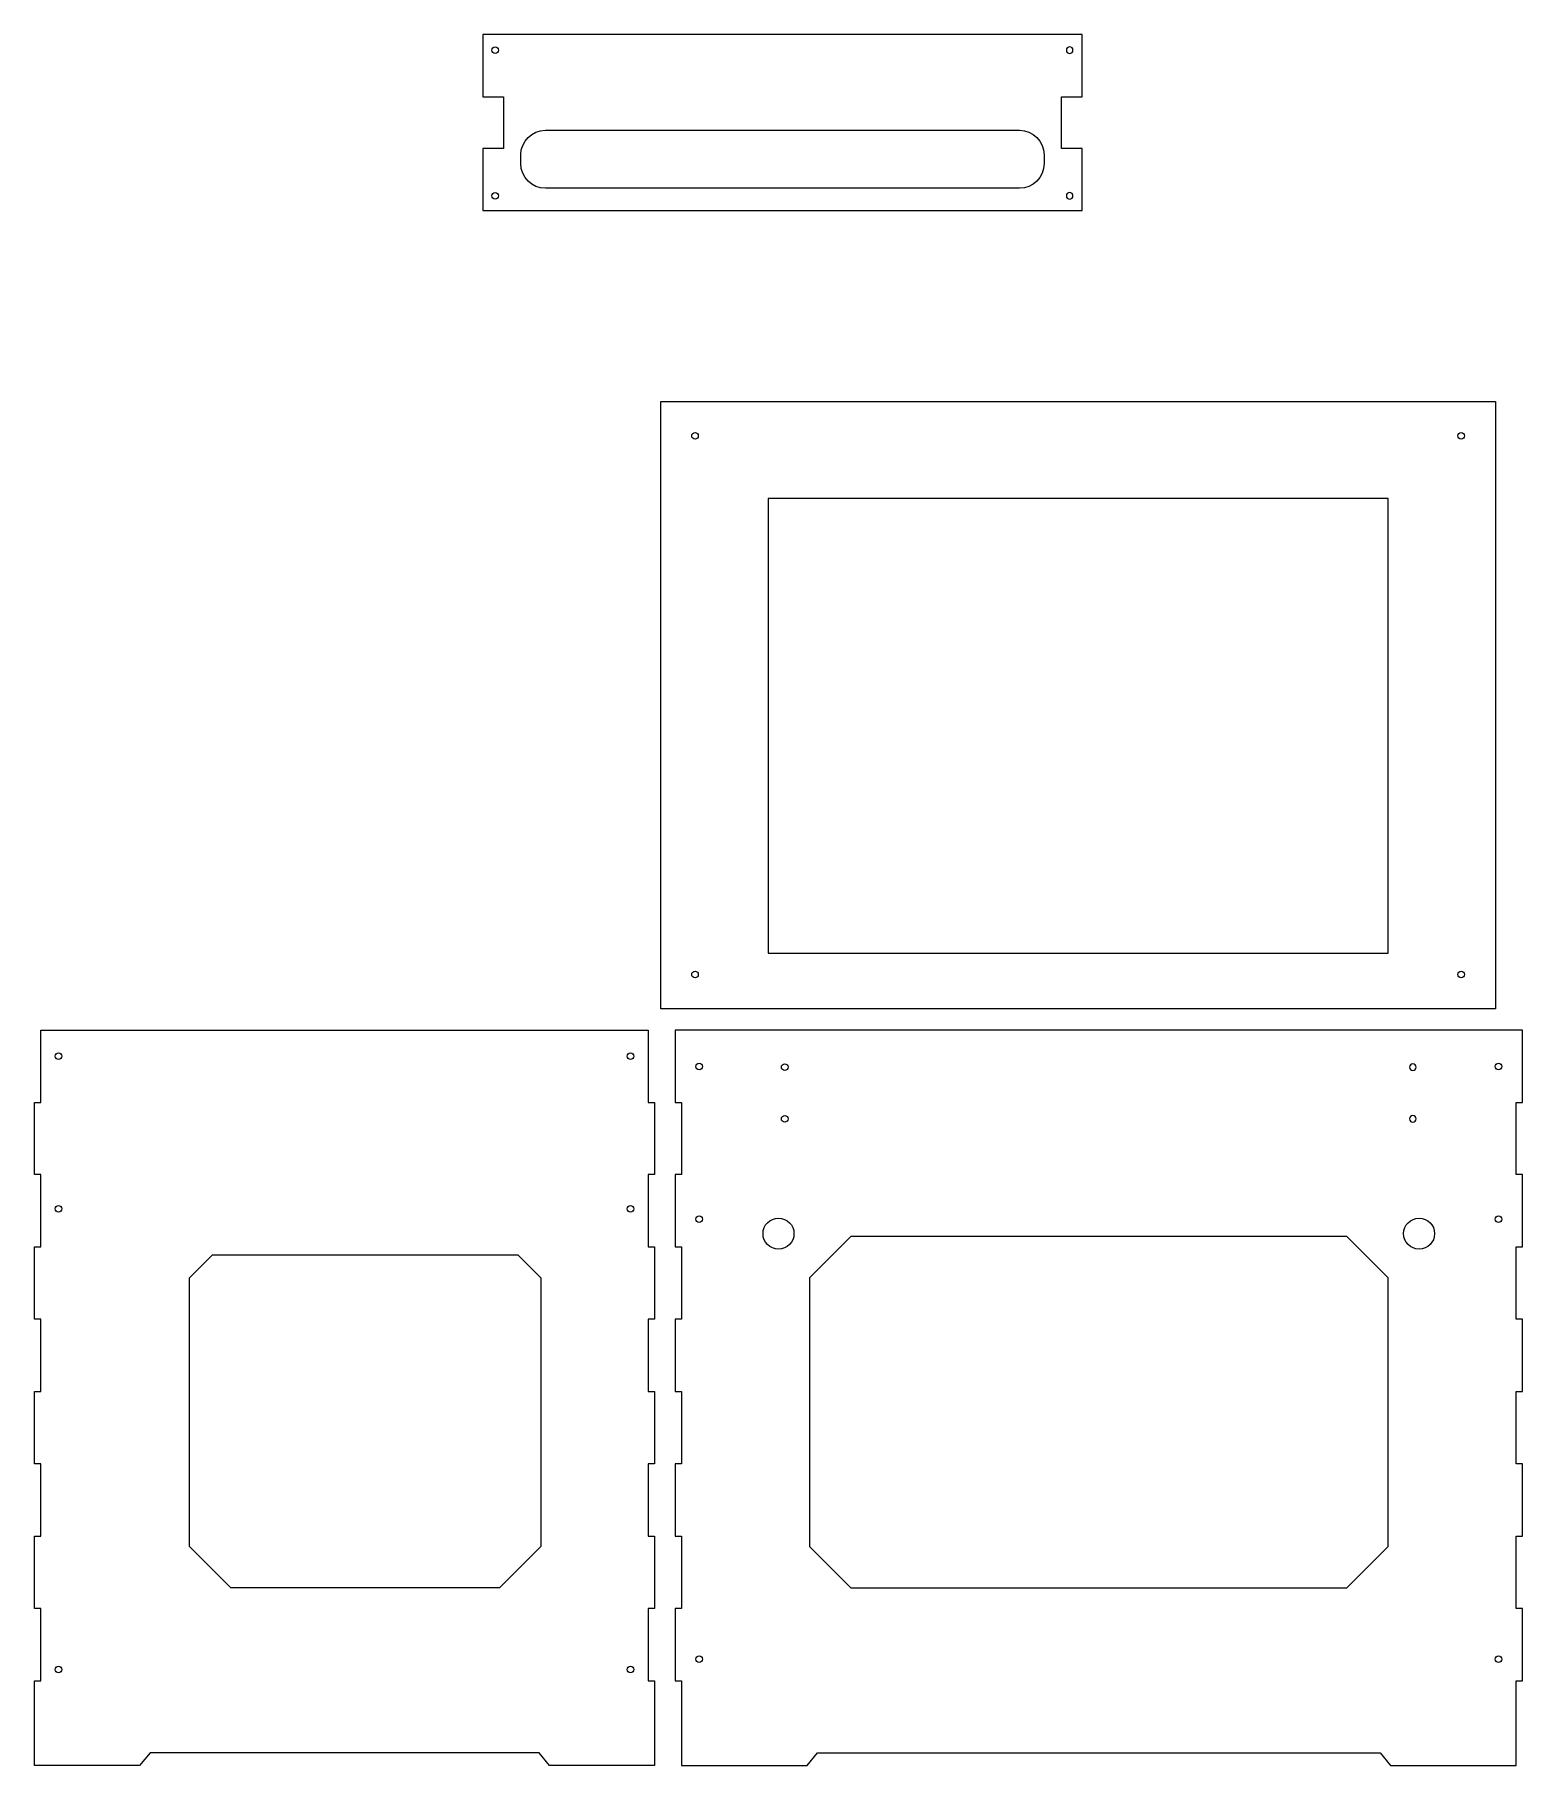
# Model space of a CAD drawing. Header units: millimetres. Extents: x -627 to 823, y -267 to 571.
# Drawn here: x -627 to 93, y -267 to 571 of the extents above; entities that cross this region are included whole.
import ezdxf

# ---------------------------------------------------------------- set-up
doc = ezdxf.new("R2010")
doc.units = ezdxf.units.MM
doc.header["$MEASUREMENT"] = 0
doc.layers.add('Warstwa 1', color=7, linetype='Continuous')

msp = doc.modelspace()

# ---------------------------------------------------------------- linework, layer by layer
at = {"layer": 'Warstwa 1', "color": 250, "lineweight": 20}
msp.add_lwpolyline([(-271.5576, 126.1765), (28.4424, 126.1765), (28.4424, 346.1765), (-271.5576, 346.1765), (-271.5576, 126.1765)], close=True, dxfattribs=at)
for centre in [(-306.9576, 376.5765), (63.8424, 376.5765), (-306.9576, 115.7765), (63.8424, 115.7765)]:
    msp.add_ellipse(centre, major_axis=(0, 1.6), ratio=1, dxfattribs=at)
for points, knots in [([(-409.6459, 570.8215), (-409.6459, 570.8215), (-119.6459, 570.8215), (-119.6459, 570.8215), (-119.6459, 570.8215), (-119.6459, 570.8215), (-119.6459, 540.7325), (-119.6459, 540.7325), (-119.6459, 540.7325), (-119.6459, 540.7325), (-129.6459, 540.7325), (-129.6459, 540.7325), (-129.6459, 540.7325), (-129.6459, 540.7325), (-129.6459, 515.7325), (-129.6459, 515.7325), (-129.6459, 515.7325), (-129.6459, 515.7325), (-119.6459, 515.7325), (-119.6459, 515.7325), (-119.6459, 515.7325), (-119.6459, 515.7325), (-119.6459, 485.6434), (-119.6459, 485.6434), (-119.6459, 485.6434), (-119.6459, 485.6434), (-409.6459, 485.6434), (-409.6459, 485.6434), (-409.6459, 485.6434), (-409.6459, 485.6434), (-409.6459, 515.7325), (-409.6459, 515.7325), (-409.6459, 515.7325), (-409.6459, 515.7325), (-399.6459, 515.7325), (-399.6459, 515.7325), (-399.6459, 515.7325), (-399.6459, 515.7325), (-399.6459, 540.7325), (-399.6459, 540.7325), (-399.6459, 540.7325), (-399.6459, 540.7325), (-409.6459, 540.7325), (-409.6459, 540.7325), (-409.6459, 540.7325), (-409.6459, 540.7325), (-409.6459, 570.8215), (-409.6459, 570.8215)], [0, 0, 0, 0, 0.07692308, 0.07692308, 0.07692308, 0.07692308, 0.15384615, 0.15384615, 0.15384615, 0.15384615, 0.23076923, 0.23076923, 0.23076923, 0.23076923, 0.30769231, 0.30769231, 0.30769231, 0.30769231, 0.38461538, 0.38461538, 0.38461538, 0.38461538, 0.46153846, 0.46153846, 0.46153846, 0.46153846, 0.53846154, 0.53846154, 0.53846154, 0.53846154, 0.61538462, 0.61538462, 0.61538462, 0.61538462, 0.69230769, 0.69230769, 0.69230769, 0.69230769, 0.76923077, 0.76923077, 0.76923077, 0.76923077, 0.84615385, 0.84615385, 0.84615385, 0.84615385, 1, 1, 1, 1]), ([(-402.0459, 563.3215), (-402.0459, 564.2051), (-402.7622, 564.9215), (-403.6459, 564.9215), (-403.6459, 564.9215), (-404.5295, 564.9215), (-405.2459, 564.2051), (-405.2459, 563.3215), (-405.2459, 563.3215), (-405.2459, 562.4378), (-404.5295, 561.7215), (-403.6459, 561.7215), (-403.6459, 561.7215), (-402.7622, 561.7215), (-402.0459, 562.4378), (-402.0459, 563.3215)], [0, 0, 0, 0, 0.2, 0.2, 0.2, 0.2, 0.4, 0.4, 0.4, 0.4, 0.6, 0.6, 0.6, 0.6, 1, 1, 1, 1]), ([(-127.2459, 563.3215), (-127.2459, 564.2051), (-126.5296, 564.9215), (-125.6459, 564.9215), (-125.6459, 564.9215), (-124.7623, 564.9215), (-124.0459, 564.2051), (-124.0459, 563.3215), (-124.0459, 563.3215), (-124.0459, 562.4378), (-124.7623, 561.7215), (-125.6459, 561.7215), (-125.6459, 561.7215), (-126.5296, 561.7215), (-127.2459, 562.4378), (-127.2459, 563.3215)], [0, 0, 0, 0, 0.2, 0.2, 0.2, 0.2, 0.4, 0.4, 0.4, 0.4, 0.6, 0.6, 0.6, 0.6, 1, 1, 1, 1]), ([(-149.9956, 524.5556), (-149.9956, 524.5556), (-379.2962, 524.5556), (-379.2962, 524.5556), (-379.2962, 524.5556), (-385.8961, 524.5556), (-391.2964, 519.1556), (-391.2964, 512.5557), (-391.2964, 512.5557), (-391.2964, 512.5557), (-391.2964, 508.4091), (-391.2964, 508.4091), (-391.2964, 508.4091), (-391.2964, 501.8092), (-385.8961, 496.4092), (-379.2962, 496.4092), (-379.2962, 496.4092), (-379.2962, 496.4092), (-149.9956, 496.4092), (-149.9956, 496.4092), (-149.9956, 496.4092), (-143.3958, 496.4092), (-137.9954, 501.8092), (-137.9954, 508.4091), (-137.9954, 508.4091), (-137.9954, 508.4091), (-137.9954, 512.5557), (-137.9954, 512.5557), (-137.9954, 512.5557), (-137.9954, 519.1556), (-143.3958, 524.5556), (-149.9956, 524.5556)], [0, 0, 0, 0, 0.11111111, 0.11111111, 0.11111111, 0.11111111, 0.22222222, 0.22222222, 0.22222222, 0.22222222, 0.33333333, 0.33333333, 0.33333333, 0.33333333, 0.44444444, 0.44444444, 0.44444444, 0.44444444, 0.55555556, 0.55555556, 0.55555556, 0.55555556, 0.66666667, 0.66666667, 0.66666667, 0.66666667, 0.77777778, 0.77777778, 0.77777778, 0.77777778, 1, 1, 1, 1]), ([(-402.0459, 492.8215), (-402.0459, 493.7051), (-402.7622, 494.4215), (-403.6459, 494.4215), (-403.6459, 494.4215), (-404.5295, 494.4215), (-405.2459, 493.7051), (-405.2459, 492.8215), (-405.2459, 492.8215), (-405.2459, 491.9378), (-404.5295, 491.2215), (-403.6459, 491.2215), (-403.6459, 491.2215), (-402.7622, 491.2215), (-402.0459, 491.9378), (-402.0459, 492.8215)], [0, 0, 0, 0, 0.2, 0.2, 0.2, 0.2, 0.4, 0.4, 0.4, 0.4, 0.6, 0.6, 0.6, 0.6, 1, 1, 1, 1]), ([(-127.2459, 492.8215), (-127.2459, 493.7051), (-126.5296, 494.4215), (-125.6459, 494.4215), (-125.6459, 494.4215), (-124.7623, 494.4215), (-124.0459, 493.7051), (-124.0459, 492.8215), (-124.0459, 492.8215), (-124.0459, 491.9378), (-124.7623, 491.2215), (-125.6459, 491.2215), (-125.6459, 491.2215), (-126.5296, 491.2215), (-127.2459, 491.9378), (-127.2459, 492.8215)], [0, 0, 0, 0, 0.2, 0.2, 0.2, 0.2, 0.4, 0.4, 0.4, 0.4, 0.6, 0.6, 0.6, 0.6, 1, 1, 1, 1]), ([(80.4424, 393.1765), (80.4424, 393.1765), (-323.5576, 393.1765), (-323.5576, 393.1765), (-323.5576, 393.1765), (-323.5576, 393.1765), (-323.5576, 99.1765), (-323.5576, 99.1765), (-323.5576, 99.1765), (-323.5576, 99.1765), (80.4424, 99.1765), (80.4424, 99.1765), (80.4424, 99.1765), (80.4424, 99.1765), (80.4424, 393.1765), (80.4424, 393.1765)], [0, 0, 0, 0, 0.2, 0.2, 0.2, 0.2, 0.4, 0.4, 0.4, 0.4, 0.6, 0.6, 0.6, 0.6, 1, 1, 1, 1]), ([(-626.5576, 53.899), (-626.5576, 53.899), (-626.5576, 18.899), (-626.5576, 18.899), (-626.5576, 18.899), (-626.5576, 18.899), (-623.5576, 18.899), (-623.5576, 18.899), (-623.5576, 18.899), (-623.5576, 18.899), (-623.5576, -16.101), (-623.5576, -16.101), (-623.5576, -16.101), (-623.5576, -16.101), (-626.5576, -16.101), (-626.5576, -16.101), (-626.5576, -16.101), (-626.5576, -16.101), (-626.5576, -51.101), (-626.5576, -51.101), (-626.5576, -51.101), (-626.5576, -51.101), (-623.5576, -51.101), (-623.5576, -51.101), (-623.5576, -51.101), (-623.5576, -51.101), (-623.5576, -86.101), (-623.5576, -86.101), (-623.5576, -86.101), (-623.5576, -86.101), (-626.5576, -86.101), (-626.5576, -86.101), (-626.5576, -86.101), (-626.5576, -86.101), (-626.5576, -121.101), (-626.5576, -121.101), (-626.5576, -121.101), (-626.5576, -121.101), (-623.5576, -121.101), (-623.5576, -121.101), (-623.5576, -121.101), (-623.5576, -121.101), (-623.5576, -156.101), (-623.5576, -156.101), (-623.5576, -156.101), (-623.5576, -156.101), (-626.5576, -156.101), (-626.5576, -156.101), (-626.5576, -156.101), (-626.5576, -156.101), (-626.5576, -191.101), (-626.5576, -191.101), (-626.5576, -191.101), (-626.5576, -191.101), (-623.5576, -191.101), (-623.5576, -191.101), (-623.5576, -191.101), (-623.5576, -191.101), (-623.5576, -226.101), (-623.5576, -226.101), (-623.5576, -226.101), (-623.5576, -226.101), (-626.5576, -226.101), (-626.5576, -226.101), (-626.5576, -226.101), (-626.5576, -226.101), (-626.5576, -261.101), (-626.5576, -261.101), (-626.5576, -261.101), (-626.5576, -261.101), (-626.5576, -267.101), (-626.5576, -267.101), (-626.5576, -267.101), (-626.5576, -267.101), (-575.7493, -267.101), (-575.7493, -267.101), (-575.7493, -267.101), (-575.7493, -267.101), (-570.7222, -261.101), (-570.7222, -261.101), (-570.7222, -261.101), (-570.7222, -261.101), (-382.393, -261.101), (-382.393, -261.101), (-382.393, -261.101), (-382.393, -261.101), (-377.3659, -267.101), (-377.3659, -267.101), (-377.3659, -267.101), (-377.3659, -267.101), (-326.5576, -267.101), (-326.5576, -267.101), (-326.5576, -267.101), (-326.5576, -267.101), (-326.5576, -261.101), (-326.5576, -261.101), (-326.5576, -261.101), (-326.5576, -261.101), (-326.5576, -226.101), (-326.5576, -226.101), (-326.5576, -226.101), (-326.5576, -226.101), (-329.5576, -226.101), (-329.5576, -226.101), (-329.5576, -226.101), (-329.5576, -226.101), (-329.5576, -191.101), (-329.5576, -191.101), (-329.5576, -191.101), (-329.5576, -191.101), (-326.5576, -191.101), (-326.5576, -191.101), (-326.5576, -191.101), (-326.5576, -191.101), (-326.5576, -156.101), (-326.5576, -156.101), (-326.5576, -156.101), (-326.5576, -156.101), (-329.5576, -156.101), (-329.5576, -156.101), (-329.5576, -156.101), (-329.5576, -156.101), (-329.5576, -121.101), (-329.5576, -121.101), (-329.5576, -121.101), (-329.5576, -121.101), (-326.5576, -121.101), (-326.5576, -121.101), (-326.5576, -121.101), (-326.5576, -121.101), (-326.5576, -86.101), (-326.5576, -86.101), (-326.5576, -86.101), (-326.5576, -86.101), (-329.5576, -86.101), (-329.5576, -86.101), (-329.5576, -86.101), (-329.5576, -86.101), (-329.5576, -51.101), (-329.5576, -51.101), (-329.5576, -51.101), (-329.5576, -51.101), (-326.5576, -51.101), (-326.5576, -51.101), (-326.5576, -51.101), (-326.5576, -51.101), (-326.5576, -16.101), (-326.5576, -16.101), (-326.5576, -16.101), (-326.5576, -16.101), (-329.5576, -16.101), (-329.5576, -16.101), (-329.5576, -16.101), (-329.5576, -16.101), (-329.5576, 18.899), (-329.5576, 18.899), (-329.5576, 18.899), (-329.5576, 18.899), (-326.5576, 18.899), (-326.5576, 18.899), (-326.5576, 18.899), (-326.5576, 18.899), (-326.5576, 53.899), (-326.5576, 53.899), (-326.5576, 53.899), (-326.5576, 53.899), (-329.5576, 53.899), (-329.5576, 53.899), (-329.5576, 53.899), (-329.5576, 53.899), (-329.5576, 88.899), (-329.5576, 88.899), (-329.5576, 88.899), (-329.5576, 88.899), (-623.5576, 88.899), (-623.5576, 88.899), (-623.5576, 88.899), (-623.5576, 88.899), (-623.5576, 53.899), (-623.5576, 53.899), (-623.5576, 53.899), (-623.5576, 53.899), (-626.5576, 53.899), (-626.5576, 53.899)], [0, 0, 0, 0, 0.0212766, 0.0212766, 0.0212766, 0.0212766, 0.04255319, 0.04255319, 0.04255319, 0.04255319, 0.06382979, 0.06382979, 0.06382979, 0.06382979, 0.08510638, 0.08510638, 0.08510638, 0.08510638, 0.10638298, 0.10638298, 0.10638298, 0.10638298, 0.12765957, 0.12765957, 0.12765957, 0.12765957, 0.14893617, 0.14893617, 0.14893617, 0.14893617, 0.17021277, 0.17021277, 0.17021277, 0.17021277, 0.19148936, 0.19148936, 0.19148936, 0.19148936, 0.21276596, 0.21276596, 0.21276596, 0.21276596, 0.23404255, 0.23404255, 0.23404255, 0.23404255, 0.25531915, 0.25531915, 0.25531915, 0.25531915, 0.27659574, 0.27659574, 0.27659574, 0.27659574, 0.29787234, 0.29787234, 0.29787234, 0.29787234, 0.31914894, 0.31914894, 0.31914894, 0.31914894, 0.34042553, 0.34042553, 0.34042553, 0.34042553, 0.36170213, 0.36170213, 0.36170213, 0.36170213, 0.38297872, 0.38297872, 0.38297872, 0.38297872, 0.40425532, 0.40425532, 0.40425532, 0.40425532, 0.42553191, 0.42553191, 0.42553191, 0.42553191, 0.44680851, 0.44680851, 0.44680851, 0.44680851, 0.46808511, 0.46808511, 0.46808511, 0.46808511, 0.4893617, 0.4893617, 0.4893617, 0.4893617, 0.5106383, 0.5106383, 0.5106383, 0.5106383, 0.53191489, 0.53191489, 0.53191489, 0.53191489, 0.55319149, 0.55319149, 0.55319149, 0.55319149, 0.57446809, 0.57446809, 0.57446809, 0.57446809, 0.59574468, 0.59574468, 0.59574468, 0.59574468, 0.61702128, 0.61702128, 0.61702128, 0.61702128, 0.63829787, 0.63829787, 0.63829787, 0.63829787, 0.65957447, 0.65957447, 0.65957447, 0.65957447, 0.68085106, 0.68085106, 0.68085106, 0.68085106, 0.70212766, 0.70212766, 0.70212766, 0.70212766, 0.72340426, 0.72340426, 0.72340426, 0.72340426, 0.74468085, 0.74468085, 0.74468085, 0.74468085, 0.76595745, 0.76595745, 0.76595745, 0.76595745, 0.78723404, 0.78723404, 0.78723404, 0.78723404, 0.80851064, 0.80851064, 0.80851064, 0.80851064, 0.82978723, 0.82978723, 0.82978723, 0.82978723, 0.85106383, 0.85106383, 0.85106383, 0.85106383, 0.87234043, 0.87234043, 0.87234043, 0.87234043, 0.89361702, 0.89361702, 0.89361702, 0.89361702, 0.91489362, 0.91489362, 0.91489362, 0.91489362, 0.93617021, 0.93617021, 0.93617021, 0.93617021, 0.95744681, 0.95744681, 0.95744681, 0.95744681, 1, 1, 1, 1]), ([(-316.5576, 88.899), (-316.5576, 88.899), (93.4424, 88.899), (93.4424, 88.899), (93.4424, 88.899), (93.4424, 88.899), (93.4424, 53.899), (93.4424, 53.899), (93.4424, 53.899), (93.4424, 53.899), (90.4424, 53.899), (90.4424, 53.899), (90.4424, 53.899), (90.4424, 53.899), (90.4424, 18.899), (90.4424, 18.899), (90.4424, 18.899), (90.4424, 18.899), (93.4424, 18.899), (93.4424, 18.899), (93.4424, 18.899), (93.4424, 18.899), (93.4424, -16.101), (93.4424, -16.101), (93.4424, -16.101), (93.4424, -16.101), (90.4424, -16.101), (90.4424, -16.101), (90.4424, -16.101), (90.4424, -16.101), (90.4424, -51.101), (90.4424, -51.101), (90.4424, -51.101), (90.4424, -51.101), (93.4424, -51.101), (93.4424, -51.101), (93.4424, -51.101), (93.4424, -51.101), (93.4424, -86.101), (93.4424, -86.101), (93.4424, -86.101), (93.4424, -86.101), (90.4424, -86.101), (90.4424, -86.101), (90.4424, -86.101), (90.4424, -86.101), (90.4424, -121.101), (90.4424, -121.101), (90.4424, -121.101), (90.4424, -121.101), (93.4424, -121.101), (93.4424, -121.101), (93.4424, -121.101), (93.4424, -121.101), (93.4424, -156.101), (93.4424, -156.101), (93.4424, -156.101), (93.4424, -156.101), (90.4424, -156.101), (90.4424, -156.101), (90.4424, -156.101), (90.4424, -156.101), (90.4424, -191.101), (90.4424, -191.101), (90.4424, -191.101), (90.4424, -191.101), (93.4424, -191.101), (93.4424, -191.101), (93.4424, -191.101), (93.4424, -191.101), (93.4424, -226.101), (93.4424, -226.101), (93.4424, -226.101), (93.4424, -226.101), (90.4424, -226.101), (90.4424, -226.101), (90.4424, -226.101), (90.4424, -226.101), (90.4424, -261.101), (90.4424, -261.101), (90.4424, -261.101), (90.4424, -261.101), (90.4424, -267.101), (90.4424, -267.101), (90.4424, -267.101), (90.4424, -267.101), (29.6341, -267.101), (29.6341, -267.101), (29.6341, -267.101), (29.6341, -267.101), (24.607, -261.101), (24.607, -261.101), (24.607, -261.101), (24.607, -261.101), (-247.7222, -261.101), (-247.7222, -261.101), (-247.7222, -261.101), (-247.7222, -261.101), (-252.7493, -267.101), (-252.7493, -267.101), (-252.7493, -267.101), (-252.7493, -267.101), (-313.5576, -267.101), (-313.5576, -267.101), (-313.5576, -267.101), (-313.5576, -267.101), (-313.5576, -261.101), (-313.5576, -261.101), (-313.5576, -261.101), (-313.5576, -261.101), (-313.5576, -226.101), (-313.5576, -226.101), (-313.5576, -226.101), (-313.5576, -226.101), (-316.5576, -226.101), (-316.5576, -226.101), (-316.5576, -226.101), (-316.5576, -226.101), (-316.5576, -191.101), (-316.5576, -191.101), (-316.5576, -191.101), (-316.5576, -191.101), (-313.5576, -191.101), (-313.5576, -191.101), (-313.5576, -191.101), (-313.5576, -191.101), (-313.5576, -156.101), (-313.5576, -156.101), (-313.5576, -156.101), (-313.5576, -156.101), (-316.5576, -156.101), (-316.5576, -156.101), (-316.5576, -156.101), (-316.5576, -156.101), (-316.5576, -121.101), (-316.5576, -121.101), (-316.5576, -121.101), (-316.5576, -121.101), (-313.5576, -121.101), (-313.5576, -121.101), (-313.5576, -121.101), (-313.5576, -121.101), (-313.5576, -86.101), (-313.5576, -86.101), (-313.5576, -86.101), (-313.5576, -86.101), (-316.5576, -86.101), (-316.5576, -86.101), (-316.5576, -86.101), (-316.5576, -86.101), (-316.5576, -51.101), (-316.5576, -51.101), (-316.5576, -51.101), (-316.5576, -51.101), (-313.5576, -51.101), (-313.5576, -51.101), (-313.5576, -51.101), (-313.5576, -51.101), (-313.5576, -16.101), (-313.5576, -16.101), (-313.5576, -16.101), (-313.5576, -16.101), (-316.5576, -16.101), (-316.5576, -16.101), (-316.5576, -16.101), (-316.5576, -16.101), (-316.5576, 18.899), (-316.5576, 18.899), (-316.5576, 18.899), (-316.5576, 18.899), (-313.5576, 18.899), (-313.5576, 18.899), (-313.5576, 18.899), (-313.5576, 18.899), (-313.5576, 53.899), (-313.5576, 53.899), (-313.5576, 53.899), (-313.5576, 53.899), (-316.5576, 53.899), (-316.5576, 53.899), (-316.5576, 53.899), (-316.5576, 53.899), (-316.5576, 88.899), (-316.5576, 88.899)], [0, 0, 0, 0, 0.0212766, 0.0212766, 0.0212766, 0.0212766, 0.04255319, 0.04255319, 0.04255319, 0.04255319, 0.06382979, 0.06382979, 0.06382979, 0.06382979, 0.08510638, 0.08510638, 0.08510638, 0.08510638, 0.10638298, 0.10638298, 0.10638298, 0.10638298, 0.12765957, 0.12765957, 0.12765957, 0.12765957, 0.14893617, 0.14893617, 0.14893617, 0.14893617, 0.17021277, 0.17021277, 0.17021277, 0.17021277, 0.19148936, 0.19148936, 0.19148936, 0.19148936, 0.21276596, 0.21276596, 0.21276596, 0.21276596, 0.23404255, 0.23404255, 0.23404255, 0.23404255, 0.25531915, 0.25531915, 0.25531915, 0.25531915, 0.27659574, 0.27659574, 0.27659574, 0.27659574, 0.29787234, 0.29787234, 0.29787234, 0.29787234, 0.31914894, 0.31914894, 0.31914894, 0.31914894, 0.34042553, 0.34042553, 0.34042553, 0.34042553, 0.36170213, 0.36170213, 0.36170213, 0.36170213, 0.38297872, 0.38297872, 0.38297872, 0.38297872, 0.40425532, 0.40425532, 0.40425532, 0.40425532, 0.42553191, 0.42553191, 0.42553191, 0.42553191, 0.44680851, 0.44680851, 0.44680851, 0.44680851, 0.46808511, 0.46808511, 0.46808511, 0.46808511, 0.4893617, 0.4893617, 0.4893617, 0.4893617, 0.5106383, 0.5106383, 0.5106383, 0.5106383, 0.53191489, 0.53191489, 0.53191489, 0.53191489, 0.55319149, 0.55319149, 0.55319149, 0.55319149, 0.57446809, 0.57446809, 0.57446809, 0.57446809, 0.59574468, 0.59574468, 0.59574468, 0.59574468, 0.61702128, 0.61702128, 0.61702128, 0.61702128, 0.63829787, 0.63829787, 0.63829787, 0.63829787, 0.65957447, 0.65957447, 0.65957447, 0.65957447, 0.68085106, 0.68085106, 0.68085106, 0.68085106, 0.70212766, 0.70212766, 0.70212766, 0.70212766, 0.72340426, 0.72340426, 0.72340426, 0.72340426, 0.74468085, 0.74468085, 0.74468085, 0.74468085, 0.76595745, 0.76595745, 0.76595745, 0.76595745, 0.78723404, 0.78723404, 0.78723404, 0.78723404, 0.80851064, 0.80851064, 0.80851064, 0.80851064, 0.82978723, 0.82978723, 0.82978723, 0.82978723, 0.85106383, 0.85106383, 0.85106383, 0.85106383, 0.87234043, 0.87234043, 0.87234043, 0.87234043, 0.89361702, 0.89361702, 0.89361702, 0.89361702, 0.91489362, 0.91489362, 0.91489362, 0.91489362, 0.93617021, 0.93617021, 0.93617021, 0.93617021, 0.95744681, 0.95744681, 0.95744681, 0.95744681, 1, 1, 1, 1]), ([(-614.9576, 74.6991), (-614.0739, 74.6991), (-613.3576, 75.4154), (-613.3576, 76.2991), (-613.3576, 76.2991), (-613.3576, 77.1828), (-614.0739, 77.8991), (-614.9576, 77.8991), (-614.9576, 77.8991), (-615.8413, 77.8991), (-616.5576, 77.1828), (-616.5576, 76.2991), (-616.5576, 76.2991), (-616.5576, 75.4154), (-615.8413, 74.6991), (-614.9576, 74.6991)], [0, 0, 0, 0, 0.2, 0.2, 0.2, 0.2, 0.4, 0.4, 0.4, 0.4, 0.6, 0.6, 0.6, 0.6, 1, 1, 1, 1]), ([(-338.1576, 74.6991), (-337.2739, 74.6991), (-336.5576, 75.4154), (-336.5576, 76.2991), (-336.5576, 76.2991), (-336.5576, 77.1828), (-337.2739, 77.8991), (-338.1576, 77.8991), (-338.1576, 77.8991), (-339.0413, 77.8991), (-339.7576, 77.1828), (-339.7576, 76.2991), (-339.7576, 76.2991), (-339.7576, 75.4154), (-339.0413, 74.6991), (-338.1576, 74.6991)], [0, 0, 0, 0, 0.2, 0.2, 0.2, 0.2, 0.4, 0.4, 0.4, 0.4, 0.6, 0.6, 0.6, 0.6, 1, 1, 1, 1]), ([(-304.9577, 69.6991), (-304.074, 69.6991), (-303.3577, 70.4154), (-303.3577, 71.2991), (-303.3577, 71.2991), (-303.3577, 72.1828), (-304.074, 72.8991), (-304.9577, 72.8991), (-304.9577, 72.8991), (-305.8414, 72.8991), (-306.5577, 72.1828), (-306.5577, 71.2991), (-306.5577, 71.2991), (-306.5577, 70.4154), (-305.8414, 69.6991), (-304.9577, 69.6991)], [0, 0, 0, 0, 0.2, 0.2, 0.2, 0.2, 0.4, 0.4, 0.4, 0.4, 0.6, 0.6, 0.6, 0.6, 1, 1, 1, 1]), ([(-263.5576, 72.499), (-264.4412, 72.499), (-265.1576, 71.7826), (-265.1576, 70.899), (-265.1576, 70.899), (-265.1576, 70.0154), (-264.4412, 69.299), (-263.5576, 69.299), (-263.5576, 69.299), (-262.674, 69.299), (-261.9576, 70.0154), (-261.9576, 70.899), (-261.9576, 70.899), (-261.9576, 71.7826), (-262.674, 72.499), (-263.5576, 72.499)], [0, 0, 0, 0, 0.2, 0.2, 0.2, 0.2, 0.4, 0.4, 0.4, 0.4, 0.6, 0.6, 0.6, 0.6, 1, 1, 1, 1]), ([(40.4424, 72.499), (41.326, 72.499), (42.0424, 71.7826), (42.0424, 70.899), (42.0424, 70.899), (42.0424, 70.0154), (41.326, 69.299), (40.4424, 69.299), (40.4424, 69.299), (39.5588, 69.299), (38.8424, 70.0154), (38.8424, 70.899), (38.8424, 70.899), (38.8424, 71.7826), (39.5588, 72.499), (40.4424, 72.499)], [0, 0, 0, 0, 0.2, 0.2, 0.2, 0.2, 0.4, 0.4, 0.4, 0.4, 0.6, 0.6, 0.6, 0.6, 1, 1, 1, 1]), ([(81.8424, 69.6991), (82.7261, 69.6991), (83.4424, 70.4154), (83.4424, 71.2991), (83.4424, 71.2991), (83.4424, 72.1828), (82.7261, 72.8991), (81.8424, 72.8991), (81.8424, 72.8991), (80.9587, 72.8991), (80.2424, 72.1828), (80.2424, 71.2991), (80.2424, 71.2991), (80.2424, 70.4154), (80.9587, 69.6991), (81.8424, 69.6991)], [0, 0, 0, 0, 0.2, 0.2, 0.2, 0.2, 0.4, 0.4, 0.4, 0.4, 0.6, 0.6, 0.6, 0.6, 1, 1, 1, 1]), ([(-263.5576, 47.499), (-264.4412, 47.499), (-265.1576, 46.7826), (-265.1576, 45.899), (-265.1576, 45.899), (-265.1576, 45.0154), (-264.4412, 44.299), (-263.5576, 44.299), (-263.5576, 44.299), (-262.674, 44.299), (-261.9576, 45.0154), (-261.9576, 45.899), (-261.9576, 45.899), (-261.9576, 46.7826), (-262.674, 47.499), (-263.5576, 47.499)], [0, 0, 0, 0, 0.2, 0.2, 0.2, 0.2, 0.4, 0.4, 0.4, 0.4, 0.6, 0.6, 0.6, 0.6, 1, 1, 1, 1]), ([(40.4424, 47.499), (41.326, 47.499), (42.0424, 46.7826), (42.0424, 45.899), (42.0424, 45.899), (42.0424, 45.0154), (41.326, 44.299), (40.4424, 44.299), (40.4424, 44.299), (39.5588, 44.299), (38.8424, 45.0154), (38.8424, 45.899), (38.8424, 45.899), (38.8424, 46.7826), (39.5588, 47.499), (40.4424, 47.499)], [0, 0, 0, 0, 0.2, 0.2, 0.2, 0.2, 0.4, 0.4, 0.4, 0.4, 0.6, 0.6, 0.6, 0.6, 1, 1, 1, 1]), ([(-614.9576, 0.699), (-614.0739, 0.699), (-613.3576, 1.4153), (-613.3576, 2.299), (-613.3576, 2.299), (-613.3576, 3.1827), (-614.0739, 3.899), (-614.9576, 3.899), (-614.9576, 3.899), (-615.8413, 3.899), (-616.5576, 3.1827), (-616.5576, 2.299), (-616.5576, 2.299), (-616.5576, 1.4153), (-615.8413, 0.699), (-614.9576, 0.699)], [0, 0, 0, 0, 0.2, 0.2, 0.2, 0.2, 0.4, 0.4, 0.4, 0.4, 0.6, 0.6, 0.6, 0.6, 1, 1, 1, 1]), ([(-338.1576, 0.699), (-337.2739, 0.699), (-336.5576, 1.4153), (-336.5576, 2.299), (-336.5576, 2.299), (-336.5576, 3.1827), (-337.2739, 3.899), (-338.1576, 3.899), (-338.1576, 3.899), (-339.0413, 3.899), (-339.7576, 3.1827), (-339.7576, 2.299), (-339.7576, 2.299), (-339.7576, 1.4153), (-339.0413, 0.699), (-338.1576, 0.699)], [0, 0, 0, 0, 0.2, 0.2, 0.2, 0.2, 0.4, 0.4, 0.4, 0.4, 0.6, 0.6, 0.6, 0.6, 1, 1, 1, 1]), ([(-304.9577, -4.301), (-304.074, -4.301), (-303.3577, -3.5847), (-303.3577, -2.701), (-303.3577, -2.701), (-303.3577, -1.8173), (-304.074, -1.101), (-304.9577, -1.101), (-304.9577, -1.101), (-305.8414, -1.101), (-306.5577, -1.8173), (-306.5577, -2.701), (-306.5577, -2.701), (-306.5577, -3.5847), (-305.8414, -4.301), (-304.9577, -4.301)], [0, 0, 0, 0, 0.2, 0.2, 0.2, 0.2, 0.4, 0.4, 0.4, 0.4, 0.6, 0.6, 0.6, 0.6, 1, 1, 1, 1]), ([(-266.5576, -17.1701), (-262.4155, -17.1701), (-259.0576, -13.8122), (-259.0576, -9.6701), (-259.0576, -9.6701), (-259.0576, -5.528), (-262.4155, -2.1701), (-266.5576, -2.1701), (-266.5576, -2.1701), (-270.6997, -2.1701), (-274.0576, -5.528), (-274.0576, -9.6701), (-274.0576, -9.6701), (-274.0576, -13.8122), (-270.6997, -17.1701), (-266.5576, -17.1701)], [0, 0, 0, 0, 0.2, 0.2, 0.2, 0.2, 0.4, 0.4, 0.4, 0.4, 0.6, 0.6, 0.6, 0.6, 1, 1, 1, 1]), ([(43.4424, -17.1701), (47.5845, -17.1701), (50.9424, -13.8122), (50.9424, -9.6701), (50.9424, -9.6701), (50.9424, -5.528), (47.5845, -2.1701), (43.4424, -2.1701), (43.4424, -2.1701), (39.3003, -2.1701), (35.9424, -5.528), (35.9424, -9.6701), (35.9424, -9.6701), (35.9424, -13.8122), (39.3003, -17.1701), (43.4424, -17.1701)], [0, 0, 0, 0, 0.2, 0.2, 0.2, 0.2, 0.4, 0.4, 0.4, 0.4, 0.6, 0.6, 0.6, 0.6, 1, 1, 1, 1]), ([(81.8424, -4.301), (82.7261, -4.301), (83.4424, -3.5847), (83.4424, -2.701), (83.4424, -2.701), (83.4424, -1.8173), (82.7261, -1.101), (81.8424, -1.101), (81.8424, -1.101), (80.9587, -1.101), (80.2424, -1.8173), (80.2424, -2.701), (80.2424, -2.701), (80.2424, -3.5847), (80.9587, -4.301), (81.8424, -4.301)], [0, 0, 0, 0, 0.2, 0.2, 0.2, 0.2, 0.4, 0.4, 0.4, 0.4, 0.6, 0.6, 0.6, 0.6, 1, 1, 1, 1]), ([(-231.5576, -11.101), (-231.5576, -11.101), (8.4424, -11.101), (8.4424, -11.101), (8.4424, -11.101), (8.4424, -11.101), (28.4424, -31.1011), (28.4424, -31.1011), (28.4424, -31.1011), (28.4424, -31.1011), (28.4424, -161.1009), (28.4424, -161.1009), (28.4424, -161.1009), (28.4424, -161.1009), (8.4424, -181.101), (8.4424, -181.101), (8.4424, -181.101), (8.4424, -181.101), (-231.5576, -181.101), (-231.5576, -181.101), (-231.5576, -181.101), (-231.5576, -181.101), (-251.5576, -161.1009), (-251.5576, -161.1009), (-251.5576, -161.1009), (-251.5576, -161.1009), (-251.5576, -31.1011), (-251.5576, -31.1011), (-251.5576, -31.1011), (-251.5576, -31.1011), (-231.5576, -11.101), (-231.5576, -11.101)], [0, 0, 0, 0, 0.11111111, 0.11111111, 0.11111111, 0.11111111, 0.22222222, 0.22222222, 0.22222222, 0.22222222, 0.33333333, 0.33333333, 0.33333333, 0.33333333, 0.44444444, 0.44444444, 0.44444444, 0.44444444, 0.55555556, 0.55555556, 0.55555556, 0.55555556, 0.66666667, 0.66666667, 0.66666667, 0.66666667, 0.77777778, 0.77777778, 0.77777778, 0.77777778, 1, 1, 1, 1]), ([(-540.4289, -19.9723), (-540.4289, -19.9723), (-551.5576, -31.1011), (-551.5576, -31.1011), (-551.5576, -31.1011), (-551.5576, -31.1011), (-551.5576, -161.1009), (-551.5576, -161.1009), (-551.5576, -161.1009), (-551.5576, -161.1009), (-531.5576, -181.101), (-531.5576, -181.101), (-531.5576, -181.101), (-531.5576, -181.101), (-401.5576, -181.101), (-401.5576, -181.101), (-401.5576, -181.101), (-401.5576, -181.101), (-381.5576, -161.1009), (-381.5576, -161.1009), (-381.5576, -161.1009), (-381.5576, -161.1009), (-381.5576, -31.1011), (-381.5576, -31.1011), (-381.5576, -31.1011), (-381.5576, -31.1011), (-392.6863, -19.9723), (-392.6863, -19.9723), (-392.6863, -19.9723), (-392.6863, -19.9723), (-540.4289, -19.9723), (-540.4289, -19.9723)], [0, 0, 0, 0, 0.11111111, 0.11111111, 0.11111111, 0.11111111, 0.22222222, 0.22222222, 0.22222222, 0.22222222, 0.33333333, 0.33333333, 0.33333333, 0.33333333, 0.44444444, 0.44444444, 0.44444444, 0.44444444, 0.55555556, 0.55555556, 0.55555556, 0.55555556, 0.66666667, 0.66666667, 0.66666667, 0.66666667, 0.77777778, 0.77777778, 0.77777778, 0.77777778, 1, 1, 1, 1]), ([(-304.9577, -217.3009), (-304.074, -217.3009), (-303.3577, -216.5846), (-303.3577, -215.7009), (-303.3577, -215.7009), (-303.3577, -214.8172), (-304.074, -214.1009), (-304.9577, -214.1009), (-304.9577, -214.1009), (-305.8414, -214.1009), (-306.5577, -214.8172), (-306.5577, -215.7009), (-306.5577, -215.7009), (-306.5577, -216.5846), (-305.8414, -217.3009), (-304.9577, -217.3009)], [0, 0, 0, 0, 0.2, 0.2, 0.2, 0.2, 0.4, 0.4, 0.4, 0.4, 0.6, 0.6, 0.6, 0.6, 1, 1, 1, 1]), ([(81.8424, -217.3009), (82.7261, -217.3009), (83.4424, -216.5846), (83.4424, -215.7009), (83.4424, -215.7009), (83.4424, -214.8172), (82.7261, -214.1009), (81.8424, -214.1009), (81.8424, -214.1009), (80.9587, -214.1009), (80.2424, -214.8172), (80.2424, -215.7009), (80.2424, -215.7009), (80.2424, -216.5846), (80.9587, -217.3009), (81.8424, -217.3009)], [0, 0, 0, 0, 0.2, 0.2, 0.2, 0.2, 0.4, 0.4, 0.4, 0.4, 0.6, 0.6, 0.6, 0.6, 1, 1, 1, 1]), ([(-614.9576, -222.3009), (-614.0739, -222.3009), (-613.3576, -221.5846), (-613.3576, -220.7009), (-613.3576, -220.7009), (-613.3576, -219.8172), (-614.0739, -219.1009), (-614.9576, -219.1009), (-614.9576, -219.1009), (-615.8413, -219.1009), (-616.5576, -219.8172), (-616.5576, -220.7009), (-616.5576, -220.7009), (-616.5576, -221.5846), (-615.8413, -222.3009), (-614.9576, -222.3009)], [0, 0, 0, 0, 0.2, 0.2, 0.2, 0.2, 0.4, 0.4, 0.4, 0.4, 0.6, 0.6, 0.6, 0.6, 1, 1, 1, 1]), ([(-338.1576, -222.3009), (-337.2739, -222.3009), (-336.5576, -221.5846), (-336.5576, -220.7009), (-336.5576, -220.7009), (-336.5576, -219.8172), (-337.2739, -219.1009), (-338.1576, -219.1009), (-338.1576, -219.1009), (-339.0413, -219.1009), (-339.7576, -219.8172), (-339.7576, -220.7009), (-339.7576, -220.7009), (-339.7576, -221.5846), (-339.0413, -222.3009), (-338.1576, -222.3009)], [0, 0, 0, 0, 0.2, 0.2, 0.2, 0.2, 0.4, 0.4, 0.4, 0.4, 0.6, 0.6, 0.6, 0.6, 1, 1, 1, 1])]:
    msp.add_open_spline(points, degree=3, knots=knots, dxfattribs=at)

doc.saveas('drawing.dxf')
